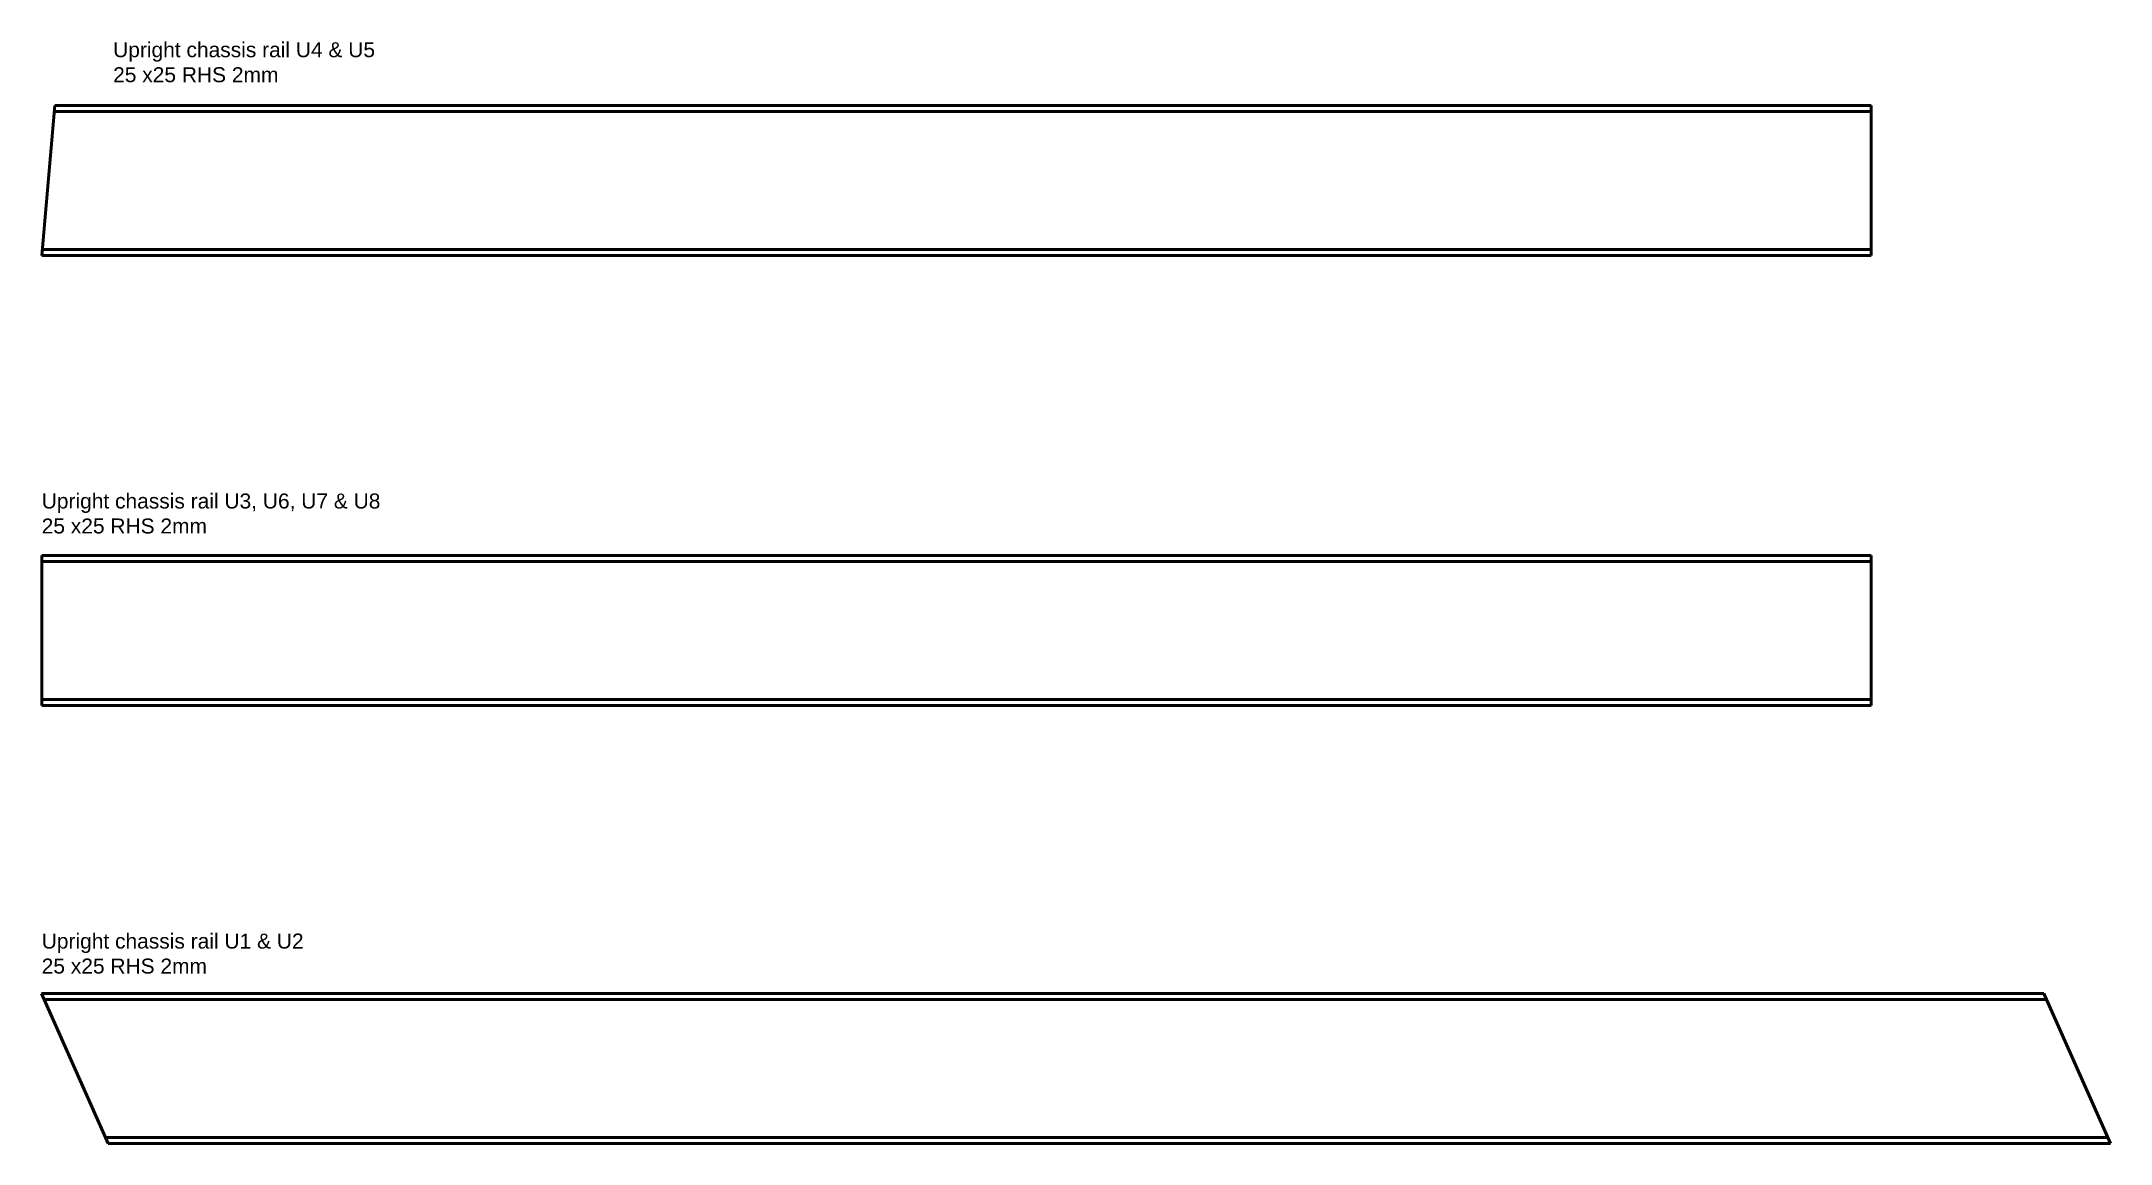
# Model space of a CAD drawing. Header units: millimetres. Extents: x 2 to 347, y -123 to 61.
import ezdxf

# ---------------------------------------------------------------- set-up
doc = ezdxf.new("R2010")
doc.units = ezdxf.units.MM
doc.layers.get('0').update_dxf_attribs({"lineweight": 25, "true_color": 0xffffff})
doc.layers.add('Contornos', color=4, linetype='Continuous', lineweight=50, true_color=0x00ffff)
doc.styles.add('textstyle0', font='')
doc.styles.add('textstyle1', font='')
doc.styles.add('textstyle2', font='')
doc.styles.get('textstyle0').set_extended_font_data('Arial')
doc.styles.get('textstyle1').set_extended_font_data('Arial')
doc.styles.get('textstyle2').set_extended_font_data('Arial')

msp = doc.modelspace()

# ---------------------------------------------------------------- linework, layer by layer
at = {"layer": 'Contornos'}
for p, q in [((2, 25), (4.19, 50)), ((307, 49), (4.1, 49)), ((307, 50), (4.19, 50)), ((307, 25), (307, 50)), ((2, 25), (307, 25)), ((2.09, 26), (307, 26)), ((307, -25), (2, -25)), ((2, -25), (2, -50)), ((307, -26), (2, -26)), ((307, -50), (307, -25)), ((2, -49), (307, -49)), ((2, -50), (307, -50)), ((335.82, -98), (1.95, -98)), ((1.95, -98), (13.08, -123)), ((336.26, -99), (2.39, -99)), ((346.95, -123), (335.82, -98)), ((12.63, -122), (346.5, -122)), ((13.08, -123), (346.95, -123))]:
    msp.add_line(p, q, dxfattribs=at)

# ---------------------------------------------------------------- texts
at = {"char_height": 2.5, "attachment_point": 1}
for s, insert, style in [('Upright chassis rail U4 & U5\\P25 x25 RHS 2mm', (13.91, 60.55), 'textstyle0'), ('Upright chassis rail U3, U6, U7 & U8\\P25 x25 RHS 2mm', (2, -14.66), 'textstyle1'), ('Upright chassis rail U1 & U2\\P25 x25 RHS 2mm', (2, -88), 'textstyle2')]:
    msp.add_mtext(s, dxfattribs=dict(at, insert=insert, style=style))

doc.saveas('drawing.dxf')
